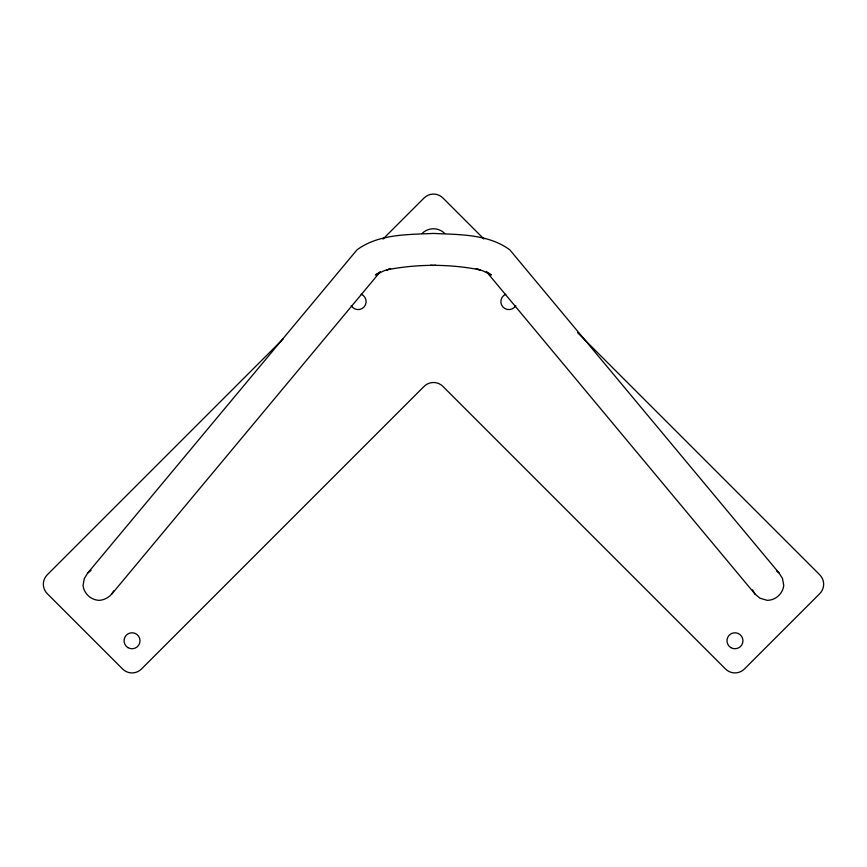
<?xml version="1.0" encoding="UTF-8"?>
<svg xmlns="http://www.w3.org/2000/svg" width="867" height="867" viewBox="0 0 867 867"><rect width="100%" height="100%" fill="white"/><g stroke="black" fill="none" stroke-linecap="round" stroke-linejoin="round"><path stroke-width="1.3" d="M111.702 594.166L380.461 271.544L375.465 274.958L384.157 270.721L390.659 268.813L386.541 269.908C417.341 263.828 449.464 263.828 480.264 269.908L476.146 268.813L482.648 270.721L491.34 274.958L486.333 271.544L755.103 594.166L759.936 598.187L767.165 600.343A15.985 14.858 -39.8 0 0 783.746 585.388L782.489 578.473L778.945 572.87L509.829 249.869C488.175 233.873 459.131 234.675 433.402 233.429C407.663 234.675 378.63 233.873 356.966 249.869L87.86 572.87L84.327 578.473L83.059 585.388A15.985 14.858 39.8 0 0 99.64 600.343C105.416 599.769 111.095 596.258 113.62 590.915M283.487 338.574L47.252 574.81A13.319 13.319 0 0 0 47.252 593.657L122.615 669.021A13.319 13.319 0 0 0 141.462 669.021L424.082 386.4A13.319 13.319 0 0 1 442.918 386.4L725.538 669.021A13.319 13.319 0 0 0 744.385 669.021L819.748 593.657A13.319 13.319 0 0 0 819.748 574.81L577.498 332.56M382.954 239.108L424.082 197.979A13.319 13.319 0 0 1 442.918 197.979L483.884 238.945M87.86 572.87L91.035 570.464M776.832 571.266L778.945 572.87M752.545 589.831L755.103 594.166M515.789 305.607A7.998 7.998 0 0 1 502.86 306.885A7.998 7.998 0 0 1 505.808 294.227M361.192 294.227A7.998 7.998 0 0 1 364.14 306.885A7.998 7.998 0 0 1 351.211 305.607M435.776 265.183A15.985 15.985 0 0 1 430.585 265.183M422.121 233.451A15.985 15.985 0 0 1 444.728 233.44M730.968 647.682A7.998 7.998 0 0 0 742.954 640.756A7.998 7.998 0 0 0 730.968 633.831A7.998 7.998 0 0 0 730.968 647.682M128.045 647.682A7.998 7.998 0 0 0 140.031 640.756A7.998 7.998 0 0 0 128.045 633.831A7.998 7.998 0 0 0 128.045 647.682"/></g></svg>
